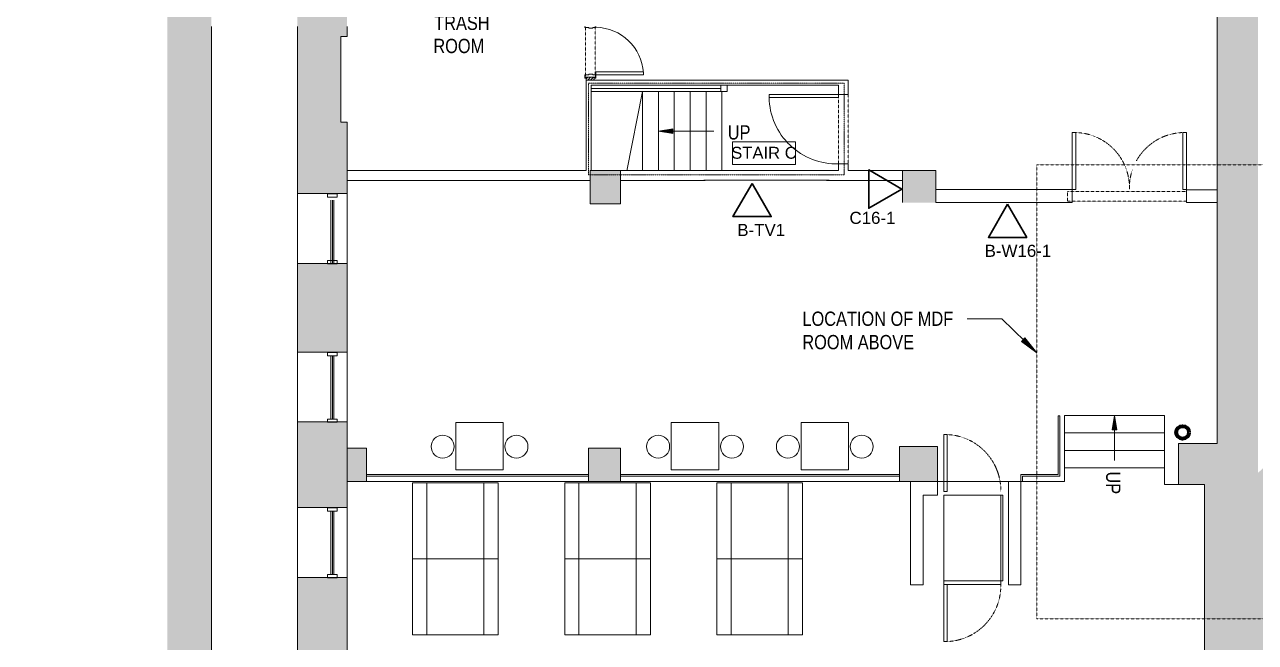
# Model space of a CAD drawing. Header units: inches. Extents: x 891 to 14187, y -1169 to 3232.
# Drawn here: x 903 to 1679, y 2248 to 2638 of the extents above; entities that cross this region are included whole.
import ezdxf

# ---------------------------------------------------------------- set-up
doc = ezdxf.new("R2010")
doc.units = ezdxf.units.IN
doc.header["$MEASUREMENT"] = 0
for name, pattern in [('Hidden 1_8_', [0.1875, 0.125, -0.0625]), ('IMPORT-IMPORT-HIDDEN2', [0.1875, 0.125, -0.0625]), ('IMPORT-IMPORT-PHANTOM2', [1.25, 0.625, -0.125, 0.125, -0.125, 0.125, -0.125])]:
    doc.linetypes.add(name, pattern=pattern)
doc.layers.add('_DROPS_IDFS', color=7, linetype='Continuous')
for name, color, linetype, lineweight in [('_OPTEC_LAYER', 1, 'Continuous', 30), ('A-ANNO-RM TAG', 7, 'Continuous', 9), ('A-DETL', 90, 'Continuous', 9), ('A-DETL-HDLN', 90, 'Hidden 1_8_', 9), ('A-DOOR', 7, 'Continuous', 9), ('A-DOOR-HEAD', 7, 'IMPORT-IMPORT-HIDDEN2', 9), ('A-FURN CAFE', 7, 'Continuous', 9), ('A-Hatch', 7, 'Continuous', 9), ('A-HATCH-1HR', 7, 'Continuous', 9), ('A-STAIR', 7, 'Continuous', 9), ('A-STAIR-EX_G', 7, 'Continuous', 9), ('A-STAIR-TAG', 7, 'Continuous', 9), ('A-WALL-INT NEW', 7, 'Continuous', 9), ('EX-EXT-CORE', 7, 'Continuous', 9), ('EX-Int Wall', 7, 'Continuous', 9), ('EX-Windows', 7, 'Continuous', 9), ('G-ANNO-TEXT', 7, 'Continuous', 9), ('MUC-Text', 7, 'Continuous', 9), ('WALL TYPE', 7, 'IMPORT-IMPORT-PHANTOM2', 9)]:
    doc.layers.add(name, color=color, linetype=linetype, lineweight=lineweight)
doc.styles.add('Arial', font='arial.ttf', dxfattribs={"height": 7.623})
doc.styles.add('Arial Narrow', font='ARIALN.TTF', dxfattribs={"height": 8.999982})
doc.styles.add('Arial Narrow_2', font='ARIALN.TTF', dxfattribs={"height": 9})
doc.styles.add('Arial_1', font='arial.ttf', dxfattribs={"height": 7.5})

# ---------------------------------------------------------------- blocks, each defined once
blk = doc.blocks.new('_DATA')
at = {"layer": '_DROPS_IDFS', "color": 1, "lineweight": 30}
blk.add_lwpolyline([(24.61, 42.64), (12.55, 21.75), (36.67, 21.75)], close=True, dxfattribs=at)

msp = doc.modelspace()

# ---------------------------------------------------------------- hatches: boundary and pattern name
at = {"layer": 'A-Hatch'}
h = msp.add_hatch(color=9, dxfattribs=at)
h.paths.add_polyline_path([(902.98, 1392.82), (1989.97, 1392.82), (1989.97, 1512.82), (1996.97, 1512.82), (1996.97, 1539.9), (1996, 1539.9), (1996, 1644.32), (2009.46, 1644.32), (2009.46, 1668.07), (2006.46, 1668.07), (1997.97, 1676.55), (1997.97, 1680.58), (1997.87, 1680.58), (1997.87, 1684.89), (1989.97, 1684.89), (1989.97, 1680.82), (1952.41, 1680.82), (1952.41, 1656.82), (1958.41, 1656.82), (1958.41, 1633.82), (1984.41, 1633.82), (1982.41, 1561.82), (1952.41, 1561.82), (1952.41, 1496.82), (1960.41, 1496.82), (1960.41, 1426.82), (1759.1, 1426.82), (1758.63, 1426.43), (1758.31, 1426.82), (1618.55, 1426.82), (1618.55, 1417.82), (923.48, 1417.82), (923.48, 1659.82), (1020.74, 1659.82), (1020.74, 2639.14), (992.98, 2639.14), (992.98, 1680.82), (902.98, 1680.82)])
h.paths.add_polyline_path([(3252.83, 1512.82), (3414.94, 1512.82), (3414.94, 1648.82), (3485.94, 1648.82), (3485.94, 1617.82), (3590.94, 1617.82), (3590.94, 1648.82), (3647.76, 1648.82), (3647.76, 2678.99), (3563.76, 2678.99), (3563.76, 2801.87), (3653.76, 2801.87), (3653.76, 2933.87), (3525.76, 2933.87), (3525.76, 2891.87), (3542.76, 2891.87), (3542.76, 2901.87), (3622.76, 2901.87), (3622.76, 2843.87), (3525.76, 2843.87), (3525.76, 2801.87), (3439.74, 2801.87), (3439.74, 2712.4), (3384.94, 2712.4), (3384.94, 2679.34), (3298.58, 2679.32), (3298.58, 2671.34), (3331.58, 2671.34), (3331.58, 2643.73), (3387.6, 2643.73), (3387.6, 2602.12), (3410.69, 2602.12), (3410.69, 2506.12), (3385.6, 2506.12), (3385.6, 2213.73), (3478.36, 2213.73), (3478.36, 2221.26), (3556.25, 2221.26), (3556.25, 2247.26), (3478.36, 2247.26), (3478.36, 2320.26), (3556.25, 2320.26), (3556.25, 2345.26), (3478.36, 2345.26), (3478.36, 2420.26), (3574.37, 2420.26), (3574.37, 2445.26), (3478.36, 2445.26), (3478.36, 2479.57), (3439.74, 2479.57), (3439.74, 2493.26), (3578.02, 2493.26), (3578.02, 2505.26), (3439.74, 2505.26), (3439.74, 2601.26), (3530.8, 2601.26), (3530.8, 2613.26), (3491.98, 2613.26), (3491.98, 2699.77), (3544.98, 2699.77), (3544.98, 2656.26), (3623.39, 2656.26), (3623.36, 2505.26), (3614.02, 2505.26), (3614.02, 2493.26), (3623.36, 2493.26), (3623.2, 2445.26), (3604.37, 2445.26), (3604.37, 2420.26), (3623.36, 2420.26), (3623.36, 2345.26), (3586.25, 2345.26), (3586.25, 2320.26), (3623.36, 2320.26), (3623.36, 2247.26), (3586.25, 2247.26), (3586.25, 2221.26), (3623.36, 2221.26), (3623.36, 2145.26), (3587.2, 2145.51), (3586.28, 2120.04), (3623.36, 2119.26), (3623.36, 2038.66), (3588.24, 2040.57), (3586.25, 2016.68), (3623.36, 2014.66), (3623.36, 1965.26), (3586.93, 1964.56), (3587.07, 1957.11), (3623.36, 1958.25), (3623.36, 1907.41), (3586.97, 1906.63), (3587.07, 1898.63), (3623.36, 1899.41), (3623.36, 1847.41), (3587.7, 1847.41), (3587.79, 1839.41), (3623.36, 1839.41), (3624.09, 1790.91), (3588.39, 1790.68), (3588.49, 1782.18), (3624.22, 1782.41), (3624.9, 1737.92), (3589.04, 1737.24), (3589.14, 1728.74), (3625.03, 1729.42), (3625.85, 1675.41), (3559.85, 1675.41), (3559.85, 1650.41), (3513.85, 1647.41), (3513.85, 1675.41), (3465.85, 1675.41), (3465.85, 1678.32), (3386.6, 1678.32), (3386.6, 1539.9), (3252.83, 1539.9)])
h.paths.add_polyline_path([(3386.6, 1751.32), (3465.5, 1751.32), (3464.85, 1781.41), (3558.94, 1782), (3558.89, 1790.5), (3464.85, 1789.91), (3465.85, 1825.41), (3440.85, 1825.41), (3440.85, 1841.41), (3532.85, 1841.41), (3532.85, 1839.41), (3558.2, 1839.41), (3558.2, 1847.41), (3532.85, 1847.41), (3532.85, 1884.41), (3520.85, 1884.41), (3520.85, 1852.74), (3441.85, 1852.74), (3441.85, 1863.74), (3414.94, 1863.74), (3414.94, 1851.12), (3386.6, 1851.12), (3386.6, 1812.64), (3330.6, 1812.64), (3330.6, 1774.05), (3386.6, 1774.05)])
h.paths.add_polyline_path([(1020.74, 2639.04), (1020.74, 3214.97), (1056.98, 3214.97), (1056.98, 3232.36), (992.98, 3232.36), (992.98, 2639.04)])
h = msp.add_hatch(color=9, dxfattribs=at)
h.paths.add_polyline_path([(1647.05, 2024.01), (1652.92, 2024.01), (1652.92, 2070.01), (1668.92, 2070.01), (1687.05, 2078.47), (1687.05, 2062.47), (1692.05, 2062.47), (1692.05, 2106.67), (1697.06, 2101.96), (1716.69, 2123.33), (1692.05, 2146.98), (1692.05, 2313.42), (1719.86, 2339.63), (1711.65, 2362.19), (1701.36, 2374.44), (1680.7, 2355.18), (1680.7, 2646.54), (1710.54, 2646.54), (1710.54, 2663.78), (1685.41, 2663.78), (1685.41, 2720.12), (1655.05, 2720.12), (1655.05, 2667.06), (1631.05, 2667.06), (1631.05, 2643.06), (1655.05, 2643.06), (1655.05, 2373.8), (1630.65, 2373.8), (1630.65, 2347.8), (1647.05, 2347.8), (1647.05, 2080.3), (1630.65, 2080.3), (1630.65, 2060.3), (1647.05, 2060.3)])
h.paths.add_polyline_path([(1805.65, 2419.83), (1814.03, 2428.2), (1814.03, 2425.89), (1872.16, 2425.89), (1872.16, 2450.89), (1862.94, 2466.86), (1852.07, 2466.68), (1852.07, 2643.18), (1862.55, 2643.18), (1868.89, 2656.78), (1872.89, 2656.78), (1872.89, 2665.78), (1870.89, 2665.78), (1870.89, 2680.78), (1844.41, 2680.78), (1844.41, 2704.78), (1782.41, 2704.78), (1782.41, 2663.78), (1756.54, 2663.78), (1756.54, 2646.54), (1802.58, 2646.54), (1802.58, 2468.79), (1772.51, 2440.76), (1785.24, 2428.04), (1799.97, 2422.12)])
h = msp.add_hatch(color=9, dxfattribs=at)
h.paths.add_polyline_path([(1106.33, 2531.09), (1106.33, 2576.09), (1102.33, 2576.09), (1102.33, 2630.09), (1106.33, 2630.09), (1106.33, 2639.08), (1074.98, 2639.04), (1074.98, 2531.09)])
h.paths.add_polyline_path([(1074.98, 2639.04), (1106.33, 2639.08), (1106.33, 2679.09), (1074.98, 2679.09), (1074.98, 2639.08)])
for points in [[(1278.65, 2524.8), (1278.65, 2545.8), (1259.65, 2545.8), (1259.65, 2524.8)], [(1456.47, 2525.6), (1477.47, 2525.6), (1477.47, 2545.8), (1456.47, 2545.8), (1456.47, 2526.56)], [(1106.33, 2431.09), (1106.33, 2487.09), (1074.98, 2487.09), (1074.98, 2431.09)], [(1074.98, 2333.09), (1106.33, 2333.09), (1106.33, 2349.6), (1118.65, 2349.6), (1118.65, 2370.6), (1106.33, 2370.6), (1106.33, 2387.09), (1074.98, 2387.09)], [(1278.65, 2349.6), (1278.65, 2370.6), (1258.65, 2370.6), (1258.65, 2349.6)], [(1478.65, 2349.6), (1478.65, 2371.6), (1454.65, 2371.6), (1454.65, 2349.6)], [(1106.33, 2237.09), (1106.33, 2289.09), (1074.98, 2289.09), (1074.98, 2237.09)]]:
    msp.add_hatch(color=9, dxfattribs=at).paths.add_polyline_path(points)
at = {"layer": 'G-ANNO-TEXT'}
msp.add_hatch(color=256, dxfattribs=at).paths.add_polyline_path([(1541.16, 2430.81), (1533.71, 2440.36), (1531.5, 2438.1)])
at = {"layer": 'MUC-Text'}
for points in [[(1311.66, 2569.1), (1311.66, 2572.1), (1302.66, 2570.6)], [(1588.65, 2382.35), (1591.65, 2382.35), (1590.15, 2391.35)]]:
    msp.add_hatch(color=8, dxfattribs=at).paths.add_polyline_path(points)

# ---------------------------------------------------------------- linework, layer by layer
at = {"layer": 'A-DETL', "lineweight": 70}
msp.add_circle((1633.12, 2380.74), 4, dxfattribs=at)
at = {"layer": 'A-DETL-HDLN'}
for p, q in [((1541.29, 2549.49), (1691.29, 2549.49)), ((1541.29, 2263.24), (1541.29, 2549.49)), ((1691.29, 2263.24), (1541.29, 2263.24))]:
    msp.add_line(p, q, dxfattribs=at)
at = {"layer": 'A-DOOR', "color": 8}
for p, q in [((1372.38, 2591.82), (1372.38, 2593.82)), ((1372.38, 2593.82), (1416.18, 2593.82)), ((1416.18, 2593.82), (1416.18, 2591.82)), ((1416.18, 2591.82), (1372.38, 2591.82)), ((1563.63, 2533.8), (1563.63, 2569.8)), ((1563.63, 2569.8), (1565.9, 2569.8)), ((1565.9, 2569.8), (1565.9, 2533.8)), ((1635.63, 2569.8), (1633.36, 2569.8)), ((1633.36, 2569.8), (1633.36, 2533.8)), ((1635.63, 2533.8), (1635.63, 2569.8)), ((1565.9, 2533.8), (1563.63, 2533.8)), ((1633.36, 2533.8), (1635.63, 2533.8))]:
    msp.add_line(p, q, dxfattribs=at)
msp.add_lwpolyline([(1256.18, 2636.67), (1256.18, 2636.14), (1258.68, 2636.14), (1258.68, 2635.63), (1261.18, 2635.63), (1261.18, 2636.14), (1263.18, 2636.14), (1263.18, 2636.67)], dxfattribs=at)
for points in [[(1263.18, 2608.14), (1293.18, 2608.14), (1293.18, 2606.14), (1263.18, 2606.14)], [(1256.68, 2604.64), (1262.68, 2604.64), (1262.68, 2604.14), (1263.18, 2604.14), (1263.18, 2606.14), (1261.18, 2606.14), (1261.18, 2606.65), (1258.68, 2606.65), (1258.68, 2606.14), (1256.18, 2606.14), (1256.18, 2604.14), (1256.68, 2604.14)]]:
    msp.add_lwpolyline(points, close=True, dxfattribs=at)
at = {"layer": 'A-DOOR', "color": 55, "lineweight": 13}
msp.add_lwpolyline([(1263.18, 2608.14), (1293.18, 2608.14), (1293.18, 2606.14), (1263.18, 2606.14)], close=True, dxfattribs=at)
at = {"layer": 'A-DOOR', "color": 8}
for centre, radius, start, end in [((1262.73, 2605.65), 30.5, 3.44102, 89.15664), ((1415.16, 2592.8), 42.79, 181.30464, 271.37199)]:
    msp.add_arc(centre, radius, start, end, dxfattribs=at)
at = {"layer": 'A-DOOR', "color": 8, "linetype": 'IMPORT-IMPORT-HIDDEN2'}
for centre, start, end in [((1564.84, 2535.01), 358.01132, 88.2647), ((1634.42, 2535.01), 91.7353, 151.01201), ((1634.42, 2535.01), 160.60769, 181.98868)]:
    msp.add_arc(centre, 34.81, start, end, dxfattribs=at)
at = {"layer": 'A-DOOR-HEAD', "color": 8}
for p, q in [((1422.18, 2593.82), (1416.18, 2593.82)), ((1416.18, 2593.82), (1416.18, 2550.02)), ((1422.18, 2550.02), (1422.18, 2593.82)), ((1416.18, 2550.02), (1422.18, 2550.02)), ((1560.65, 2532.71), (1635.63, 2532.71)), ((1560.65, 2526.5), (1560.65, 2532.71)), ((1635.63, 2532.71), (1635.63, 2526.5)), ((1635.63, 2526.5), (1560.65, 2526.5))]:
    msp.add_line(p, q, dxfattribs=at)
msp.add_lwpolyline([(1262.68, 2636.67), (1262.68, 2604.64), (1256.68, 2604.64), (1256.68, 2636.67)], dxfattribs=at)
at = {"layer": 'A-FURN CAFE', "color": 8}
for p, q in [((1204.84, 2387), (1174.84, 2387)), ((1174.84, 2387), (1174.84, 2357.06)), ((1204.84, 2357.06), (1204.84, 2387)), ((1310.74, 2357.06), (1310.74, 2387)), ((1310.74, 2387), (1340.74, 2387)), ((1340.74, 2387), (1340.74, 2357.06)), ((1422.55, 2387), (1392.55, 2387)), ((1392.55, 2387), (1392.55, 2357.06)), ((1422.55, 2357.06), (1422.55, 2387)), ((1174.84, 2357.06), (1204.84, 2357.06)), ((1340.74, 2357.06), (1310.74, 2357.06)), ((1392.55, 2357.06), (1422.55, 2357.06)), ((1156.55, 2349), (1156.55, 2253)), ((1192.55, 2349), (1192.55, 2253)), ((1252.55, 2349), (1252.55, 2253)), ((1288.55, 2349), (1288.55, 2253)), ((1348.55, 2349), (1348.55, 2253)), ((1384.55, 2349), (1384.55, 2253)), ((1201.55, 2301), (1147.55, 2301)), ((1297.55, 2301), (1243.55, 2301)), ((1393.55, 2301), (1339.55, 2301))]:
    msp.add_line(p, q, dxfattribs=at)
at = {"layer": 'A-FURN CAFE', "color": 8, "flags": 128}
for points in [[(1147.55, 2253), (1147.55, 2349), (1201.55, 2349), (1201.55, 2253)], [(1243.55, 2253), (1243.55, 2349), (1297.55, 2349), (1297.55, 2253)], [(1339.55, 2253), (1339.55, 2349), (1393.55, 2349), (1393.55, 2253)]]:
    msp.add_lwpolyline(points, close=True, dxfattribs=at)
at = {"layer": 'A-FURN CAFE', "color": 8}
for centre in [(1166.57, 2371.75), (1213.11, 2371.75), (1302.47, 2371.75), (1349.01, 2371.75), (1384.29, 2371.75), (1430.82, 2371.75)]:
    msp.add_circle(centre, 7.25, dxfattribs=at)
at = {"layer": 'A-HATCH-1HR', "color": 8}
for p, q in [((1257.18, 2603.69), (1258.13, 2604.64)), ((1258.06, 2602.8), (1259.9, 2604.64)), ((1259.83, 2602.8), (1261.67, 2604.64)), ((1261.6, 2602.8), (1262.18, 2603.38))]:
    msp.add_line(p, q, dxfattribs=at)
at = {"layer": 'A-STAIR', "color": 8, "flags": 128}
for points in [[(1484.8, 2379.36), (1482.54, 2379.36), (1482.54, 2343.36), (1484.8, 2343.36)], [(1478.65, 2341.09), (1478.65, 2349.8), (1461.62, 2349.8), (1461.62, 2284.68), (1469.54, 2284.68), (1469.54, 2341.09)], [(1523.29, 2349.8), (1523.29, 2284.68), (1531.21, 2284.68), (1531.21, 2349.8)], [(1518.54, 2341.09), (1518.54, 2287.09), (1482.54, 2287.09), (1482.54, 2341.09), (1518.54, 2341.09), (1518.54, 2287.09), (1519.9, 2287.09), (1519.9, 2341.09)], [(1518.54, 2287.09), (1518.54, 2284.82), (1482.54, 2284.82), (1482.54, 2287.09)], [(1484.8, 2248.82), (1482.54, 2248.82), (1482.54, 2284.82), (1484.8, 2284.82)]]:
    msp.add_lwpolyline(points, close=True, dxfattribs=at)
at = {"layer": 'A-STAIR', "color": 8, "linetype": 'IMPORT-IMPORT-HIDDEN2'}
for centre, start, end in [((1483.19, 2344.04), 358.88845, 87.38814), ((1483.19, 2284.14), 272.61186, 1.11155)]:
    msp.add_arc(centre, 35.35, start, end, dxfattribs=at)
at = {"layer": 'A-STAIR-EX_G', "color": 8}
for p, q in [((1342.05, 2597.6), (1260.18, 2597.6)), ((1342.05, 2595.6), (1260.18, 2595.6)), ((1292.66, 2595.6), (1282.66, 2545.6)), ((1292.66, 2545.6), (1292.66, 2595.6)), ((1302.66, 2595.6), (1302.66, 2545.6)), ((1312.66, 2595.6), (1312.66, 2545.6)), ((1322.66, 2595.6), (1322.66, 2545.6)), ((1332.66, 2595.6), (1332.66, 2545.6)), ((1346.05, 2599.6), (1342.05, 2599.6)), ((1342.05, 2599.6), (1342.05, 2595.6)), ((1342.05, 2595.6), (1346.05, 2595.6)), ((1342.66, 2595.6), (1342.66, 2545.6)), ((1346.05, 2595.6), (1346.05, 2599.6)), ((1555.66, 2391.09), (1554.66, 2391.09)), ((1554.66, 2391.09), (1554.66, 2354.09)), ((1555.66, 2353.09), (1555.66, 2391.09)), ((1558.65, 2349.8), (1558.65, 2391.35)), ((1558.65, 2391.35), (1621.65, 2391.35)), ((1621.65, 2391.35), (1621.65, 2347.8)), ((1558.65, 2380.35), (1621.65, 2380.35)), ((1558.65, 2369.35), (1621.65, 2369.35)), ((1118.65, 2354.09), (1258.65, 2354.09)), ((1118.65, 2353.09), (1258.65, 2353.09)), ((1278.65, 2354.09), (1454.65, 2354.09)), ((1278.65, 2353.09), (1454.65, 2353.09)), ((1554.66, 2354.09), (1531.15, 2354.09)), ((1531.15, 2354.09), (1531.15, 2349.8)), ((1532.15, 2349.8), (1532.15, 2353.09)), ((1532.15, 2353.09), (1555.66, 2353.09)), ((1558.65, 2358.35), (1621.65, 2358.35)), ((1118.65, 2349.8), (1558.65, 2349.8)), ((1621.65, 2347.8), (1647.05, 2347.8))]:
    msp.add_line(p, q, dxfattribs=at)
at = {"layer": 'A-STAIR-TAG', "color": 8, "flags": 128}
msp.add_lwpolyline([(1349.37, 2563.92), (1389.05, 2563.92), (1389.05, 2549.7), (1349.37, 2549.7)], close=True, dxfattribs=at)
at = {"layer": 'A-WALL-INT NEW', "color": 8}
for p, q in [((1262.18, 2604.64), (1257.18, 2604.64)), ((1257.18, 2604.64), (1257.18, 2602.8)), ((1257.18, 2602.8), (1262.18, 2602.8)), ((1262.18, 2602.8), (1262.18, 2604.64))]:
    msp.add_line(p, q, dxfattribs=at)
at = {"layer": 'EX-EXT-CORE', "color": 8}
for p, q in [((1655.05, 2533.6), (1655.05, 2643.06)), ((1020.74, 2636.67), (1020.74, 1674.37)), ((1074.98, 2531.29), (1074.98, 2636.67)), ((1106.33, 2630.29), (1106.33, 2636.67)), ((1102.33, 2576.29), (1102.33, 2630.29)), ((1102.33, 2630.29), (1106.33, 2630.29)), ((1422.18, 2602.8), (1257.18, 2602.8)), ((1257.18, 2602.8), (1257.18, 2545.8)), ((1422.18, 2594.02), (1422.18, 2602.8)), ((1416.18, 2599.6), (1260.18, 2599.6)), ((1260.18, 2599.6), (1260.18, 2545.8)), ((1416.18, 2594.02), (1416.18, 2599.6)), ((1416.18, 2593.82), (1416.18, 2599.6)), ((1422.18, 2593.82), (1416.18, 2593.82)), ((1106.33, 2576.29), (1102.33, 2576.29)), ((1106.33, 2545.8), (1106.33, 2576.29)), ((1257.18, 2545.8), (1106.33, 2545.8)), ((1106.33, 2545.8), (1106.33, 2531.29)), ((1416.18, 2545.8), (1259.65, 2545.8)), ((1259.65, 2545.8), (1259.65, 2524.8)), ((1278.65, 2524.8), (1278.65, 2545.8)), ((1422.18, 2550.02), (1416.18, 2550.02)), ((1416.18, 2550.02), (1416.18, 2545.8)), ((1422.18, 2545.8), (1422.18, 2550.02)), ((1477.47, 2545.8), (1422.18, 2545.8)), ((1477.47, 2545.8), (1456.47, 2545.8)), ((1456.47, 2545.8), (1456.47, 2525.6)), ((1477.47, 2525.6), (1477.47, 2545.8)), ((1477.47, 2533.8), (1477.47, 2545.8)), ((1259.65, 2539.6), (1106.33, 2539.6)), ((1332.18, 2539.6), (1278.65, 2539.6)), ((1410.28, 2539.69), (1331.28, 2539.69)), ((1456.47, 2539.6), (1408.55, 2539.6)), ((1456.47, 2539.8), (1456.47, 2525.8)), ((1106.33, 2531.29), (1074.98, 2531.29)), ((1074.98, 2487.29), (1074.98, 2531.29)), ((1106.33, 2487.29), (1106.33, 2531.29)), ((1477.47, 2533.8), (1515.67, 2533.8)), ((1477.47, 2525.6), (1477.47, 2533.8)), ((1515.67, 2533.8), (1563.63, 2533.8)), ((1563.63, 2533.8), (1563.63, 2525.6)), ((1655.05, 2533.6), (1635.63, 2533.6)), ((1635.63, 2533.6), (1635.63, 2525.6)), ((1655.05, 2373.8), (1655.05, 2533.6)), ((1655.05, 2525.6), (1655.05, 2533.6)), ((1259.65, 2524.8), (1278.65, 2524.8)), ((1563.63, 2525.6), (1477.47, 2525.6)), ((1635.63, 2525.6), (1655.05, 2525.6)), ((1106.33, 2487.29), (1074.98, 2487.29)), ((1074.98, 2431.29), (1074.98, 2487.29)), ((1106.33, 2431.29), (1106.33, 2487.29)), ((1074.98, 2387.29), (1074.98, 2431.29)), ((1106.33, 2431.29), (1074.98, 2431.29)), ((1106.33, 2387.29), (1106.33, 2431.29)), ((1074.98, 2333.29), (1074.98, 2387.29)), ((1074.98, 2387.29), (1106.33, 2387.29)), ((1106.33, 2333.29), (1106.33, 2387.29)), ((1118.65, 2370.8), (1106.33, 2370.8)), ((1118.65, 2349.8), (1118.65, 2370.8)), ((1258.65, 2370.8), (1258.65, 2349.8)), ((1278.65, 2370.8), (1258.65, 2370.8)), ((1278.65, 2349.8), (1278.65, 2370.8)), ((1454.65, 2371.8), (1454.65, 2349.8)), ((1478.65, 2371.8), (1454.65, 2371.8)), ((1478.65, 2349.8), (1478.65, 2371.8)), ((1630.65, 2347.8), (1630.65, 2373.8)), ((1630.65, 2373.8), (1655.05, 2373.8)), ((1106.33, 2349.8), (1118.65, 2349.8)), ((1258.65, 2349.8), (1278.65, 2349.8)), ((1454.65, 2349.8), (1478.65, 2349.8)), ((1647.05, 2347.8), (1630.65, 2347.8)), ((1647.05, 2080.3), (1647.05, 2347.8)), ((1074.98, 2289.29), (1074.98, 2333.29)), ((1106.33, 2333.29), (1074.98, 2333.29)), ((1106.33, 2289.29), (1106.33, 2333.29)), ((1106.33, 2289.29), (1074.98, 2289.29)), ((1074.98, 2237.29), (1074.98, 2289.29)), ((1106.33, 2237.29), (1106.33, 2289.29))]:
    msp.add_line(p, q, dxfattribs=at)
at = {"layer": 'EX-Int Wall', "color": 8}
for p, q in [((1257.18, 2602.6), (1257.18, 2545.8)), ((1260.18, 2599.6), (1260.18, 2545.8)), ((1416.18, 2545.8), (1416.18, 2549.82)), ((1422.18, 2545.8), (1422.18, 2549.82)), ((1477.47, 2545.6), (1477.47, 2533.6)), ((1456.47, 2539.6), (1456.47, 2525.6))]:
    msp.add_line(p, q, dxfattribs=at)
at = {"layer": 'EX-Windows', "color": 8}
for p, q in [((1094.05, 2529.09), (1094.05, 2531.09)), ((1094.05, 2531.09), (1100.05, 2531.09)), ((1100.05, 2531.09), (1100.05, 2529.09)), ((1100.05, 2529.09), (1094.05, 2529.09)), ((1096.05, 2527.09), (1096.05, 2487.09)), ((1097.05, 2527.09), (1097.05, 2487.09)), ((1098.05, 2527.09), (1098.05, 2487.09)), ((1094.05, 2487.09), (1094.05, 2489.09)), ((1094.05, 2489.09), (1100.05, 2489.09)), ((1100.05, 2487.09), (1094.05, 2487.09)), ((1100.05, 2489.09), (1100.05, 2487.09)), ((1094.05, 2429.09), (1094.05, 2431.09)), ((1094.05, 2431.09), (1100.05, 2431.09)), ((1100.05, 2431.09), (1100.05, 2429.09)), ((1100.05, 2429.09), (1094.05, 2429.09)), ((1096.05, 2429.09), (1096.05, 2389.09)), ((1097.05, 2429.09), (1097.05, 2389.09)), ((1098.05, 2429.09), (1098.05, 2389.09)), ((1094.05, 2387.09), (1094.05, 2389.09)), ((1094.05, 2389.09), (1100.05, 2389.09)), ((1100.05, 2387.09), (1094.05, 2387.09)), ((1100.05, 2389.09), (1100.05, 2387.09)), ((1094.05, 2331.09), (1094.05, 2333.09)), ((1094.05, 2333.09), (1100.05, 2333.09)), ((1100.05, 2331.09), (1094.05, 2331.09)), ((1096.05, 2331.09), (1096.05, 2291.09)), ((1097.05, 2331.09), (1097.05, 2291.09)), ((1098.05, 2331.09), (1098.05, 2291.09)), ((1100.05, 2333.09), (1100.05, 2331.09)), ((1094.05, 2289.09), (1094.05, 2291.09)), ((1094.05, 2291.09), (1100.05, 2291.09)), ((1100.05, 2291.09), (1100.05, 2289.09)), ((1100.05, 2289.09), (1094.05, 2289.09))]:
    msp.add_line(p, q, dxfattribs=at)
at = {"layer": 'G-ANNO-TEXT'}
for p, q in [((1519.21, 2452.4), (1497.42, 2452.4)), ((1541.16, 2430.81), (1519.21, 2452.4)), ((1533.71, 2440.36), (1531.5, 2438.1)), ((1531.5, 2438.1), (1541.16, 2430.81)), ((1541.16, 2430.81), (1533.71, 2440.36))]:
    msp.add_line(p, q, dxfattribs=at)
at = {"layer": 'MUC-Text', "color": 8}
for p, q in [((1302.66, 2570.6), (1311.66, 2572.1)), ((1311.66, 2569.1), (1302.66, 2570.6)), ((1311.66, 2572.1), (1311.66, 2569.1)), ((1311.66, 2570.6), (1328.53, 2570.6)), ((1328.53, 2570.6), (1337.53, 2570.6)), ((1588.65, 2382.35), (1590.15, 2391.35)), ((1590.15, 2391.35), (1591.65, 2382.35)), ((1591.65, 2382.35), (1588.65, 2382.35)), ((1590.15, 2382.35), (1590.15, 2363.1))]:
    msp.add_line(p, q, dxfattribs=at)
at = {"layer": 'WALL TYPE', "color": 8}
for p, q in [((1258.53, 2600.94), (1419.76, 2600.94)), ((1258.53, 2543.19), (1258.53, 2600.94)), ((1419.76, 2600.94), (1419.76, 2543.19)), ((1419.76, 2543.19), (1258.53, 2543.19))]:
    msp.add_line(p, q, dxfattribs=at)

# ---------------------------------------------------------------- block references
at = {"layer": '_OPTEC_LAYER', "rotation": 270}
msp.add_blockref('_DATA', (1413.54, 2558.76), dxfattribs=at)
at = {"layer": '_OPTEC_LAYER'}
for p in [(1337.08, 2495.05), (1498.22, 2481.92)]:
    msp.add_blockref('_DATA', p, dxfattribs=at)

# ---------------------------------------------------------------- texts
at = {"layer": '_OPTEC_LAYER', "char_height": 7.623, "attachment_point": 1, "style": 'Arial'}
for s, heights, insert in [('C16-1', [1.21], (1423.1, 2519.81)), ('B-TV1', [1.51], (1352.37, 2512.19)), ('B-W16-1', [34.05], (1508.34, 2499.04))]:
    msp.add_mtext_dynamic_manual_height_columns(s, width=5.9059, gutter_width=1, heights=heights, dxfattribs=dict(at, insert=insert))
at = {"layer": 'A-ANNO-RM TAG', "style": 'Arial Narrow'}
for s, p in [('TRASH', (1161.25, 2634.52)), ('ROOM', (1160.72, 2619.9))]:
    msp.add_text(s, height=9, dxfattribs=at).set_placement(p)
at = {"layer": 'A-STAIR-TAG', "style": 'Arial_1'}
msp.add_text('STAIR C', height=7.5, dxfattribs=at).set_placement((1348.52, 2553.29))
at = {"layer": 'G-ANNO-TEXT', "style": 'Arial Narrow_2'}
for s, p in [('LOCATION OF MDF', (1393.44, 2447.9)), ('ROOM ABOVE', (1393.38, 2433.15))]:
    msp.add_text(s, height=9, dxfattribs=at).set_placement(p)
at = {"layer": 'MUC-Text', "style": 'Arial Narrow_2'}
msp.add_text('UP', height=9, dxfattribs=at).set_placement((1346.34, 2565.4))
msp.add_text('UP', height=9, rotation=270, dxfattribs=at).set_placement((1584.94, 2356.1))

doc.saveas('drawing.dxf')
